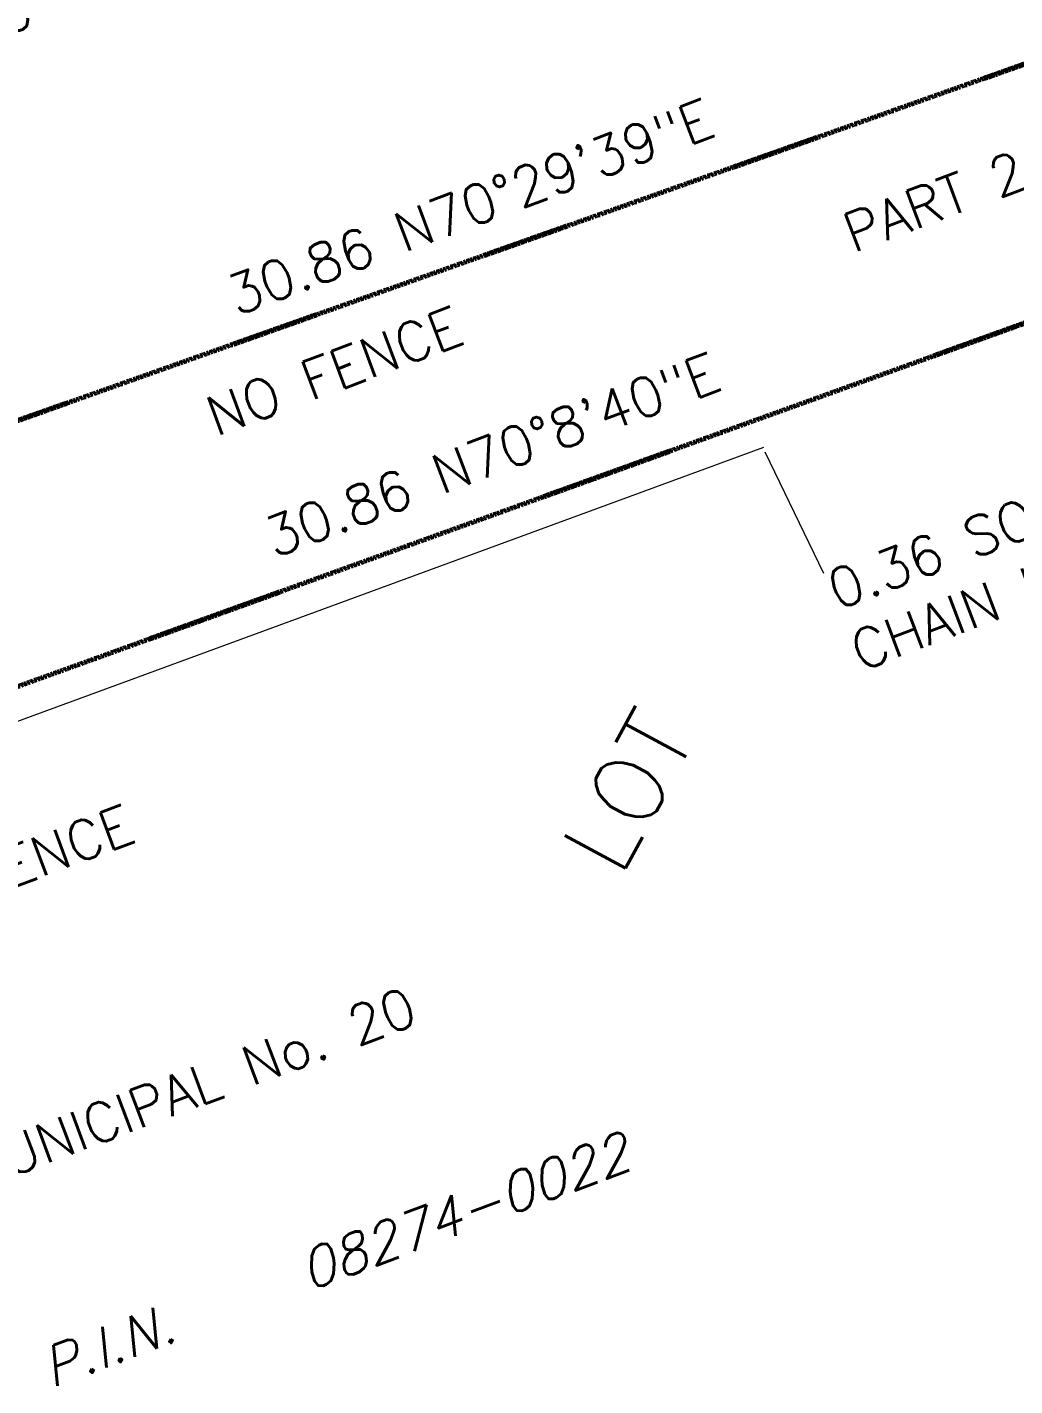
# Model space of a CAD drawing. Header units: millimetres. Extents: x 124625390 to 197272804, y 124613477 to 285228647.
# Drawn here: x 197201132 to 197213683, y 285166623 to 285183897 of the extents above; entities that cross this region are included whole.
import ezdxf

# ---------------------------------------------------------------- set-up
doc = ezdxf.new("R2010")
doc.units = ezdxf.units.MM
doc.linetypes.add('ACAD_ISO09W100', pattern=[45, 24, -3, 6, -3, 6, -3])
for name, color, linetype, lineweight in [('C-ANNOTATIONS', 1, 'Continuous', 9), ('C-FENCE', 2, 'FENCELINE1', 9), ('C-PROPERTY LINE', 4, 'ACAD_ISO09W100', 70)]:
    doc.layers.add(name, color=color, linetype=linetype, lineweight=lineweight)
doc.styles.add('Drawing Text (2)', font='romans.shx', dxfattribs={"height": 2})
doc.styles.add('Drawing Text (2)_i', font='romans.shx', dxfattribs={"oblique": 15, "height": 2})
doc.styles.add('Drawing Text(3.5)', font='romans.shx', dxfattribs={"height": 3.5})
doc.linetypes.add('FENCELINE1', pattern='A,6.35,-2.54,[133,ltypeshp.shx,S=2.54,R=0,X=-2.54,Y=0],-2.54,25.4', length=36.83)
doc.dimstyles.new('DIM(2)', dxfattribs={"dimtxt": 2, "dimasz": 0.53, "dimexe": 0.18, "dimexo": 0.0625, "dimgap": 0.09, "dimtad": 0, "dimlfac": 0.001, "dimzin": 0, "dimdsep": 46, "dimtxsty": 'Drawing Text (2)', "dimcen": 0.09, "dimclrd": 256, "dimclre": 256, "dimclrt": 256, "dimadec": 0, "dimazin": 0, "dimtfac": 1, "dimtofl": 0, "dimtmove": 0, "dimatfit": 3, "dimfxl": 1, "dimtolj": 1, "dimtzin": 0, "dimlwd": -1, "dimarcsym": 0})

# ---------------------------------------------------------------- blocks, each defined once
blk = doc.blocks.new('*D36')
at = {"layer": 'C-ANNOTATIONS', "transparency": 16777216}
for p, q in [((197202165, 285184547), (197201199, 285184183)), ((197198764, 285183264), (197199731, 285183629))]:
    blk.add_line(p, q, dxfattribs=at)
at = {"layer": 'C-ANNOTATIONS', "lineweight": -2, "transparency": 16777216}
for p, q in [((197202295, 285184579), (197202305, 285184552)), ((197198646, 285183203), (197198656, 285183175))]:
    blk.add_line(p, q, dxfattribs=at)
at = {"layer": 'C-ANNOTATIONS', "transparency": 16777216}
for points in [[(197202157, 285184568), (197202173, 285184527), (197202289, 285184594)], [(197198756, 285183285), (197198772, 285183244), (197198640, 285183217)]]:
    blk.add_solid(points, dxfattribs=at)
at = {"layer": 'C-ANNOTATIONS', "transparency": 16777216, "insert": (197200465, 285183906), "char_height": 500, "attachment_point": 5, "rotation": 20.6692, "style": 'Drawing Text (2)'}
blk.add_mtext('\\A1;3.90', dxfattribs=at)

msp = doc.modelspace()

# ---------------------------------------------------------------- linework, layer by layer
at = {"layer": 'C-FENCE'}
msp.add_line((197210488.324, 285178551.437), (197194807.156, 285172793.009), dxfattribs=at)
at = {"layer": 'C-PROPERTY LINE'}
for p, q in [((197221214.757, 285186050.244), (197192125.89, 285175746.003)), ((197222281.851, 285183193.005), (197193256.42, 285172711.404))]:
    msp.add_line(p, q, dxfattribs=at)

# ---------------------------------------------------------------- texts
at = {"layer": 'C-ANNOTATIONS', "attachment_point": 1}
for s, insert, char_height, width, rotation, style in [('PART 2, 33R-13611', (197211450.248, 285181488.925), 500, 9927.74276, 20.6691667, 'Drawing Text (2)'), ('30.86 N70%%D29\'39"E', (197203616.524, 285180692.389), 500, 7177.13993, 20.6691667, 'Drawing Text (2)'), ('NO FENCE', (197203353.684, 285179156.425), 500, 5354.88257, 20.6691667, 'Drawing Text (2)'), ('30.86 N70%%D8\'40"E', (197204094.726, 285177615.874), 500, 11229.82284, 20.6691667, 'Drawing Text (2)'), ('LOT', (197207894.827, 285173488.167), 875, 8148.23782, 61.5011945, 'Drawing Text(3.5)'), ('MUNICIPAL No. 20', (197200254.867, 285169556.576), 500, 12076.57663, 20.6691667, 'Drawing Text (2)'), ('\\pxi-3,l4,t4;P.I.N.^I08274-0022', (197200793.267, 285166883.941), 500, 12697.21411, 20.6691667, 'Drawing Text (2)_i')]:
    msp.add_mtext(s, dxfattribs=dict(at, insert=insert, char_height=char_height, width=width, rotation=rotation, style=style))
at = {"layer": 'C-ANNOTATIONS', "char_height": 500, "attachment_point": 1, "rotation": 20.6691667, "style": 'Drawing Text (2)'}
for s, insert in [('\\A1;0.36 SOUTH\\PCHAIN LINK FENCE', (197211251.259, 285176953.8)), ('\\A1;0.45 SOUTH\\PCHAIN LINK FENCE', (197196254.803, 285172610.301))]:
    msp.add_mtext(s, dxfattribs=dict(at, insert=insert))

# ---------------------------------------------------------------- dimensions: what is measured, and where the dimension line sits
at = {"layer": 'C-ANNOTATIONS'}
dim = msp.add_linear_dim(base=(197202289.262, 285184594.017), p1=(197198640.289, 285183217.429), p2=(197202289.262, 285184594.017), angle=20.6691658, dimstyle='DIM(2)', dxfattribs=at)
dim.commit()
dim.dimension.update_dxf_attribs({"geometry": '*D36', "text_midpoint": (197200464.776, 285183905.723)})

# ---------------------------------------------------------------- leaders
msp.add_leader([(197210507.825, 285178498.334), (197211251.259, 285176953.8)], dimstyle='DIM(2)', override={"dimscale": 0, "dimgap": 0.09, "dimtad": 0}, dxfattribs=at)

doc.saveas('drawing.dxf')
